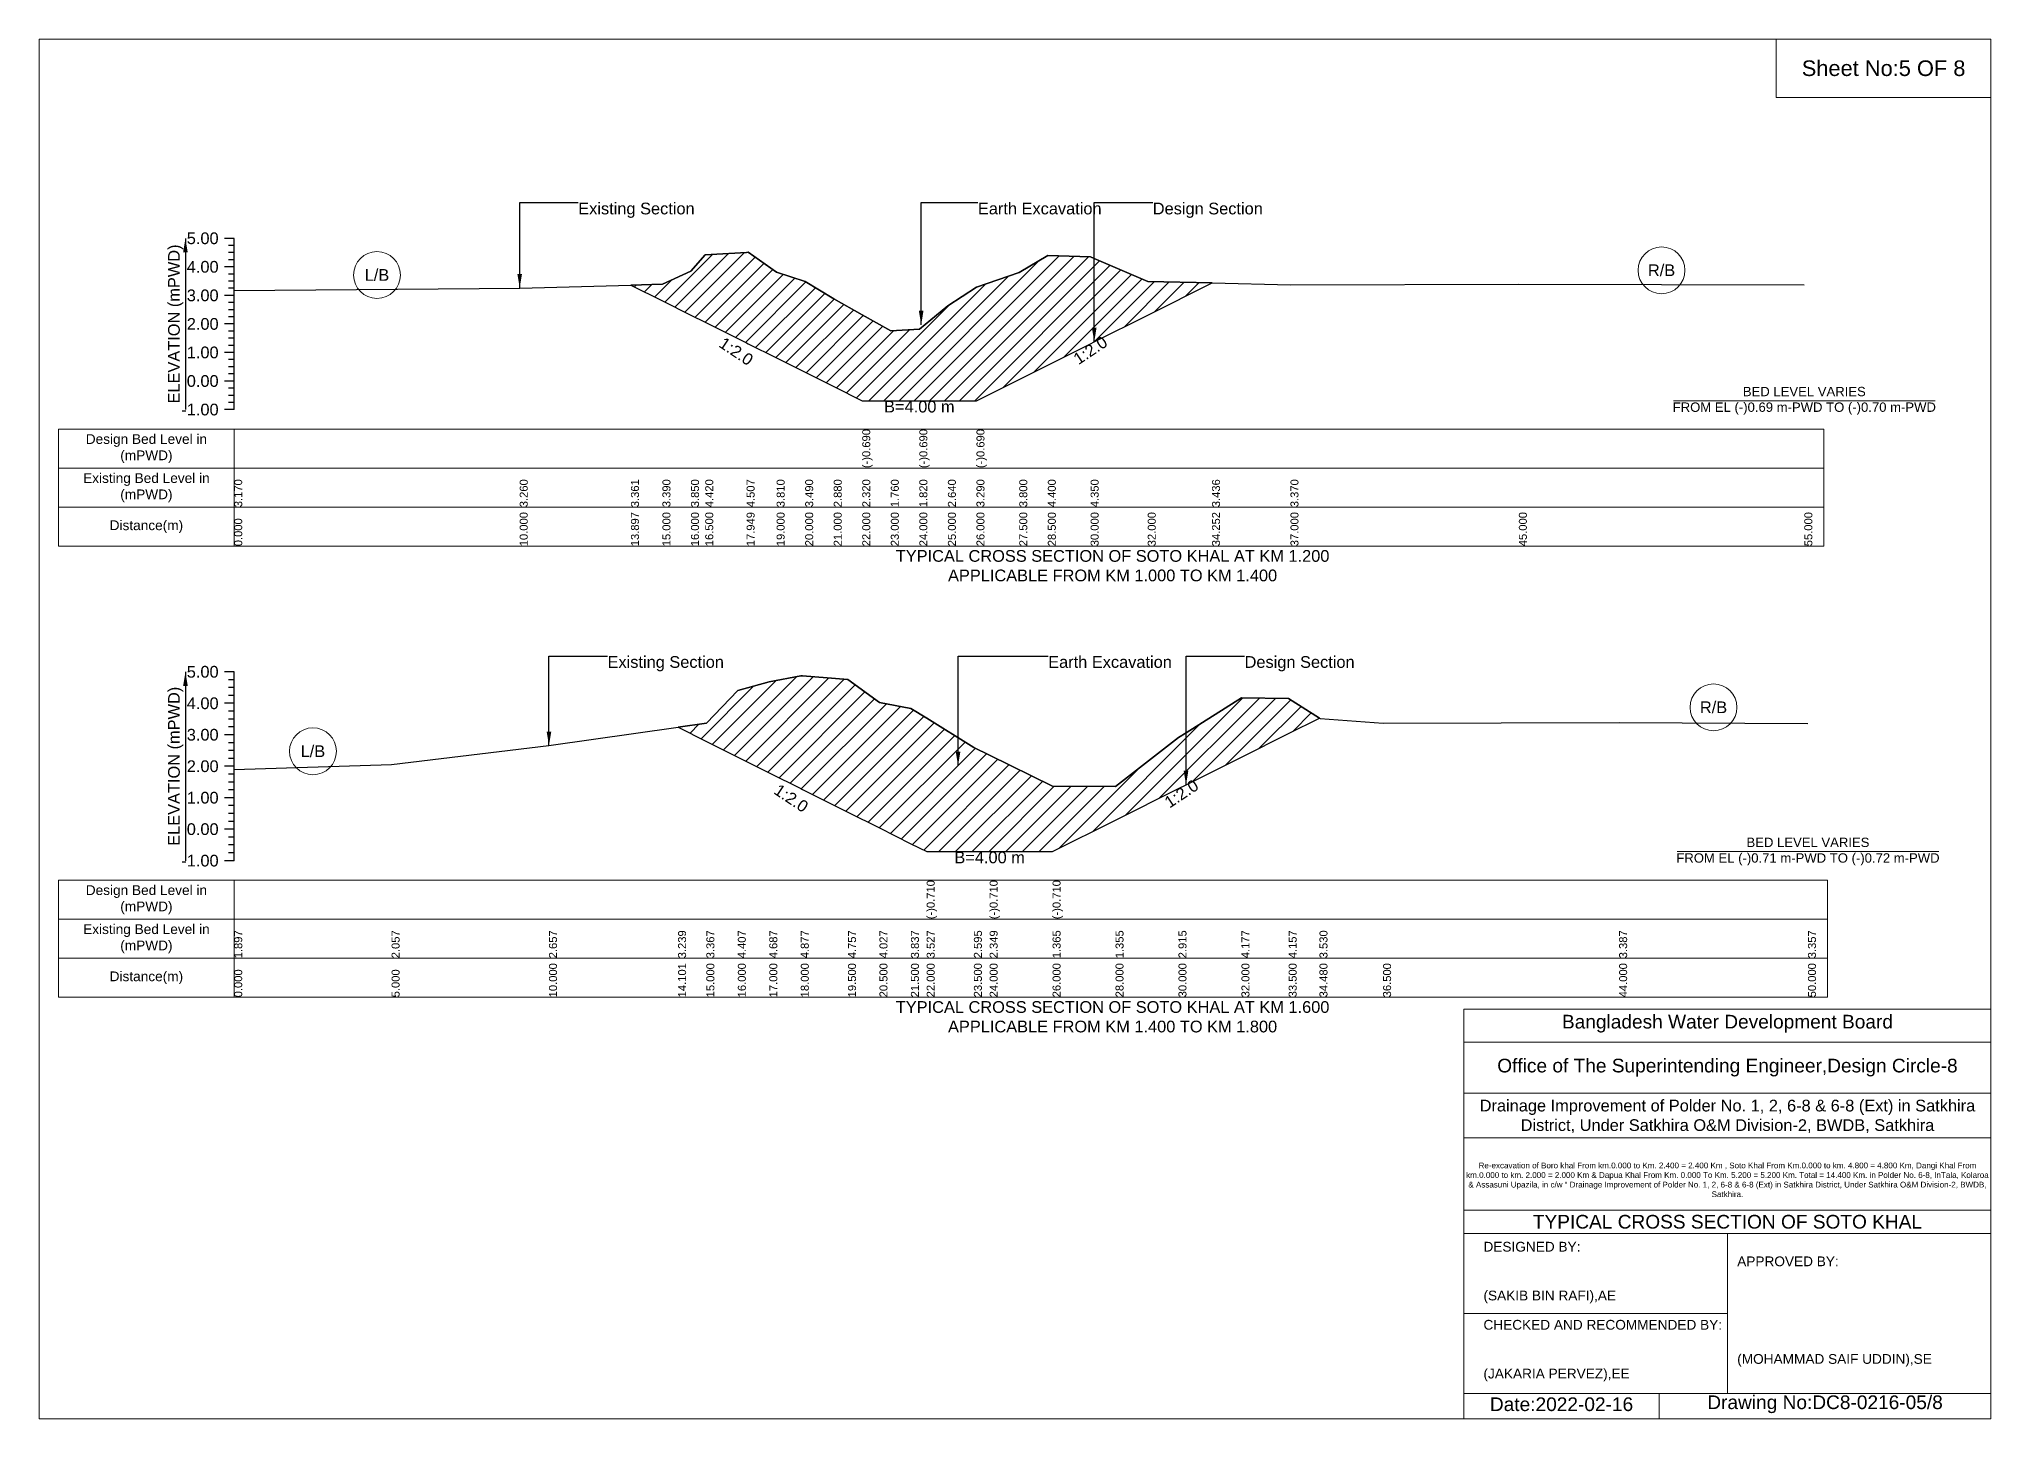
# Model space of a CAD drawing. Header units: inches. Extents: x 91000 to 408000, y -5656 to 0.
# Drawn here: x 140000 to 148000, y -5656 to 0 of the extents above; entities that cross this region are included whole.
import ezdxf

# ---------------------------------------------------------------- set-up
doc = ezdxf.new("R2010")
doc.units = ezdxf.units.IN
doc.header["$LTSCALE"] = 7
doc.header["$MEASUREMENT"] = 0
for name, color, linetype, lineweight in [('Cross section Data Border', 7, 'Continuous', 9), ('Cross Section Labels', 7, 'Continuous', 9), ('Existing_Bed_Level for Xsection', 7, 'Continuous', 25)]:
    doc.layers.add(name, color=color, linetype=linetype, lineweight=lineweight)
doc.styles.get("Standard").update_dxf_attribs({"font": 'arial.ttf'})
doc.dimstyles.get("Standard").update_dxf_attribs({"dimtxt": 45, "dimasz": 58, "dimexe": 0.18, "dimexo": 0.0625, "dimgap": 0.09, "dimtad": 0, "dimtih": 1, "dimtoh": 1, "dimdec": 4, "dimzin": 0, "dimdsep": 46, "dimtxsty": 'Standard', "dimcen": 0.09, "dimadec": 0, "dimazin": 0, "dimtfac": 1, "dimtdec": 4, "dimtofl": 0, "dimtmove": 0, "dimatfit": 3, "dimfxl": 1, "dimtolj": 1, "dimtzin": 0, "dimarcsym": 0})

msp = doc.modelspace()

# ---------------------------------------------------------------- hatches: boundary and pattern name
at = {"layer": 'Existing_Bed_Level for Xsection'}
h = msp.add_hatch(dxfattribs=at)
h.set_pattern_fill('ANSI31', color=256, scale=351, style=0)
h.paths.add_polyline_path([(142425.98859, -1008.6443), (142555, -1073.15), (142672, -1131.65), (142730.5, -1160.9), (142899.9943, -1245.64715), (142906, -1248.65), (143023, -1307.15), (143140, -1365.65), (143257, -1424.15), (143374, -1482.65), (143491, -1482.65), (143608, -1482.65), (143725, -1482.65), (143842, -1482.65), (144017.5, -1394.9), (144134.5, -1336.4), (144310, -1248.65), (144324.73664, -1241.28168), (144544, -1131.65), (144807.47328, -999.91336), (144544, -993.59), (144324.73664, -899.30676), (144310, -892.97), (144134.5, -887.12), (144017.5, -957.32), (143842, -1016.99), (143725, -1093.04), (143608, -1188.98), (143491, -1196), (143374, -1130.48), (143257, -1064.96), (143140, -993.59), (143023, -956.15), (142906, -874.25), (142899.9943, -874.61034), (142730.5, -884.78), (142672, -951.47), (142555, -1005.29)])
h = msp.add_hatch(dxfattribs=at)
h.set_pattern_fill('ANSI31', color=256, scale=387, style=0)
h.paths.add_polyline_path([(142619.06075, -2820.91537), (142735, -2878.885), (142864, -2943.385), (142993, -3007.885), (143122, -3072.385), (143128.53037, -3075.65019), (143315.5, -3169.135), (143444.5, -3233.635), (143573.5, -3298.135), (143638, -3330.385), (143831.5, -3330.385), (143896, -3330.385), (144154, -3330.385), (144412, -3201.385), (144670, -3072.385), (144700.94868, -3056.91066), (144928, -2943.385), (145121.5, -2846.635), (145247.89737, -2783.43632), (145121.5, -2702.542), (144928, -2699.962), (144700.94868, -2843.23138), (144670, -2862.76), (144412, -3064), (144154, -3062.71), (143896, -2935.774), (143831.5, -2904.04), (143638, -2783.8765), (143573.5, -2743.822), (143444.5, -2719.312), (143315.5, -2625.142), (143128.53037, -2610.18443), (143122, -2609.662), (142993, -2634.172), (142864, -2670.292), (142735, -2804.452)])

# ---------------------------------------------------------------- linework, layer by layer
at = {"layer": 'Cross section Data Border'}
for points in [[(140080, -1598.92), (147315, -1598.92), (147315, -2078.92), (140080, -2078.92)], [(140080, -3447.795), (147330, -3447.795), (147330, -3927.795), (140080, -3927.795)]]:
    msp.add_lwpolyline(points, close=True, dxfattribs=at)
for points in [[(140800, -1598.92), (140800, -2078.92)], [(140080, -1758.92), (147315, -1758.92)], [(140080, -1918.92), (147315, -1918.92)], [(140800, -3447.795), (140800, -3927.795)], [(140080, -3607.795), (147330, -3607.795)], [(140080, -3767.795), (147330, -3767.795)]]:
    msp.add_lwpolyline(points, dxfattribs=at)
at = {"layer": 'Cross Section Labels'}
for points in [[(140000, 0), (148000, 0), (148000, -5656), (140000, -5656)], [(147120, 0), (148000, 0), (148000, -240), (147120, -240)]]:
    msp.add_lwpolyline(points, close=True, dxfattribs=at)
for points in [[(146699.19427, -1482.65), (147770.80573, -1482.65)], [(146714.19427, -3330.385), (147785.80573, -3330.385)], [(145840, -5656), (145840, -3976), (148000, -3976)], [(145840, -4112), (148000, -4112)], [(145840, -4320), (148000, -4320)], [(145840, -4504), (148000, -4504)], [(145840, -4800), (148000, -4800)], [(145840, -4896), (148000, -4896)], [(146920, -4896), (146920, -5552)], [(145840, -5224), (146920, -5224)], [(145840, -5552), (148000, -5552)], [(146640, -5552), (146640, -5656)]]:
    msp.add_lwpolyline(points, dxfattribs=at)
for centre in [(141385, -967.265), (146650, -947.96), (146863, -2739.307), (141122.5, -2919.262)]:
    msp.add_circle(centre, 96, dxfattribs=at)
at = {"layer": 'Existing_Bed_Level for Xsection'}
for points in [[(140800, -816.92), (140760, -816.92)], [(140800, -846.17), (140776, -846.17)], [(140800, -875.42), (140776, -875.42)], [(140800, -1518.92), (140800, -1401.92), (140800, -1284.92), (140800, -1167.92), (140800, -1050.92), (140800, -933.92), (140800, -816.92)], [(140800, -1031.03), (141970, -1020.5), (142425.98859, -1008.6443), (142555, -1005.29), (142672, -951.47), (142730.5, -884.78), (142899.9943, -874.61034), (142906, -874.25), (143023, -956.15), (143140, -993.59), (143257, -1064.96), (143374, -1130.48), (143374, -1130.48), (143491, -1196), (143608, -1188.98), (143608, -1188.98), (143725, -1093.04), (143842, -1016.99), (143842, -1016.99), (144017.5, -957.32), (144134.5, -887.12), (144310, -892.97), (144324.73664, -899.30676), (144544, -993.59), (144807.47328, -999.91336), (145129, -1007.63), (146065, -1005.29), (147235, -1007.63)], [(140800, -933.92), (140760, -933.92)], [(140800, -904.67), (140776, -904.67)], [(140800, -963.17), (140776, -963.17)], [(140800, -992.42), (140776, -992.42)], [(140800, -1021.67), (140776, -1021.67)], [(140800, -1050.92), (140760, -1050.92)], [(140800, -1080.17), (140776, -1080.17)], [(140800, -1109.42), (140776, -1109.42)], [(140800, -1167.92), (140760, -1167.92)], [(140800, -1138.67), (140776, -1138.67)], [(140800, -1197.17), (140776, -1197.17)], [(140800, -1226.42), (140776, -1226.42)], [(140800, -1255.67), (140776, -1255.67)], [(140800, -1284.92), (140760, -1284.92)], [(140800, -1314.17), (140776, -1314.17)], [(140800, -1343.42), (140776, -1343.42)], [(140800, -1401.92), (140760, -1401.92)], [(140800, -1372.67), (140776, -1372.67)], [(140800, -1431.17), (140776, -1431.17)], [(140800, -1518.92), (140760, -1518.92)], [(140800, -1460.42), (140776, -1460.42)], [(140800, -1489.67), (140776, -1489.67)], [(140800, -2593.795), (140760, -2593.795)], [(140800, -2626.045), (140776, -2626.045)], [(140800, -3367.795), (140800, -3238.795), (140800, -3109.795), (140800, -2980.795), (140800, -2851.795), (140800, -2722.795), (140800, -2593.795)], [(140800, -2994.082), (141445, -2973.442), (142090, -2896.042), (142619.06075, -2820.91537), (142735, -2804.452), (142864, -2670.292), (142993, -2634.172), (143122, -2609.662), (143128.53037, -2610.18443), (143315.5, -2625.142), (143444.5, -2719.312), (143573.5, -2743.822), (143638, -2783.8765), (143638, -2783.8765), (143831.5, -2904.04), (143896, -2935.774), (143896, -2935.774), (144154, -3062.71), (144154, -3062.71), (144412, -3064), (144670, -2862.76), (144700.94868, -2843.23138), (144928, -2699.962), (145121.5, -2702.542), (145247.89737, -2783.43632), (145250.5, -2785.102), (145508.5, -2804.452), (146476, -2801.872), (147250, -2805.742)], [(140800, -2658.295), (140776, -2658.295)], [(140800, -2690.545), (140776, -2690.545)], [(140800, -2722.795), (140760, -2722.795)], [(140800, -2755.045), (140776, -2755.045)], [(140800, -2787.295), (140776, -2787.295)], [(140800, -2851.795), (140760, -2851.795)], [(140800, -2819.545), (140776, -2819.545)], [(140800, -2884.045), (140776, -2884.045)], [(140800, -2916.295), (140776, -2916.295)], [(140800, -2948.545), (140776, -2948.545)], [(140800, -2980.795), (140760, -2980.795)], [(140800, -3013.045), (140776, -3013.045)], [(140800, -3109.795), (140760, -3109.795)], [(140800, -3045.295), (140776, -3045.295)], [(140800, -3077.545), (140776, -3077.545)], [(140800, -3142.045), (140776, -3142.045)], [(140800, -3174.295), (140776, -3174.295)], [(140800, -3238.795), (140760, -3238.795)], [(140800, -3206.545), (140776, -3206.545)], [(140800, -3271.045), (140776, -3271.045)], [(140800, -3303.295), (140776, -3303.295)], [(140800, -3335.545), (140776, -3335.545)], [(140800, -3367.795), (140760, -3367.795)]]:
    msp.add_lwpolyline(points, dxfattribs=at)
for points in [[(142425.98859, -1008.6443), (142425.98859, -1008.6443), (142555, -1073.15), (142672, -1131.65), (142730.5, -1160.9), (142899.9943, -1245.64715), (142906, -1248.65), (143023, -1307.15), (143140, -1365.65), (143257, -1424.15), (143374, -1482.65), (143374, -1482.65), (143491, -1482.65), (143608, -1482.65), (143608, -1482.65), (143725, -1482.65), (143842, -1482.65), (143842, -1482.65), (144017.5, -1394.9), (144134.5, -1336.4), (144310, -1248.65), (144324.73664, -1241.28168), (144544, -1131.65), (144807.47328, -999.91336), (144544, -993.59), (144324.73664, -899.30676), (144310, -892.97), (144134.5, -887.12), (144017.5, -957.32), (143842, -1016.99), (143842, -1016.99), (143725, -1093.04), (143608, -1188.98), (143608, -1188.98), (143491, -1196), (143374, -1130.48), (143374, -1130.48), (143257, -1064.96), (143140, -993.59), (143023, -956.15), (142906, -874.25), (142899.9943, -874.61034), (142730.5, -884.78), (142672, -951.47), (142555, -1005.29), (142425.98859, -1008.6443)], [(142619.06075, -2820.91537), (142619.06075, -2820.91537), (142735, -2878.885), (142864, -2943.385), (142993, -3007.885), (143122, -3072.385), (143128.53037, -3075.65019), (143315.5, -3169.135), (143444.5, -3233.635), (143573.5, -3298.135), (143638, -3330.385), (143638, -3330.385), (143831.5, -3330.385), (143896, -3330.385), (143896, -3330.385), (144154, -3330.385), (144154, -3330.385), (144412, -3201.385), (144670, -3072.385), (144700.94868, -3056.91066), (144928, -2943.385), (145121.5, -2846.635), (145247.89737, -2783.43632), (145121.5, -2702.542), (144928, -2699.962), (144700.94868, -2843.23138), (144670, -2862.76), (144412, -3064), (144154, -3062.71), (144154, -3062.71), (143896, -2935.774), (143896, -2935.774), (143831.5, -2904.04), (143638, -2783.8765), (143638, -2783.8765), (143573.5, -2743.822), (143444.5, -2719.312), (143315.5, -2625.142), (143128.53037, -2610.18443), (143122, -2609.662), (142993, -2634.172), (142864, -2670.292), (142735, -2804.452), (142619.06075, -2820.91537)]]:
    msp.add_lwpolyline(points, close=True, dxfattribs=at)

# ---------------------------------------------------------------- texts
at = {"layer": 'Cross section Data Border', "char_height": 40, "width": 640, "attachment_point": 5}
for s, insert in [('Design Bed Level in (mPWD)', (140440, -1678.92)), ('Existing Bed Level in (mPWD)', (140440, -1838.92)), ('Distance(m)', (140440, -1998.92)), ('Design Bed Level in (mPWD)', (140440, -3527.795)), ('Existing Bed Level in (mPWD)', (140440, -3687.795)), ('Distance(m)', (140440, -3847.795))]:
    msp.add_mtext(s, dxfattribs=dict(at, insert=insert))
at = {"layer": 'Cross Section Labels'}
for s, insert, char_height, attachment_point in [('Sheet No:5 OF 8', (147560, -120), 64, 5), ('Existing Section', (142210, -670.67), 48, 1), ('Earth Excavation', (143848, -670.67), 48, 1), ('Design Section', (144564.73664, -670.67), 48, 1), ('L/B', (141385, -967.265), 48, 5), ('R/B', (146650, -947.96), 48, 5), ('BED LEVEL VARIES ^JFROM EL (-)0.69 m-PWD TO (-)0.70 m-PWD', (147235, -1482.65), 38.4, 5), ('B=4.00 m', (143608, -1482.65), 48, 2), ('TYPICAL CROSS SECTION OF SOTO KHAL AT KM 1.200^JAPPLICABLE FROM KM 1.000 TO KM 1.400', (144400, -2158.92), 48, 5), ('Existing Section', (142330, -2529.295), 48, 1), ('Earth Excavation', (144136, -2529.295), 48, 1), ('Design Section', (144940.94868, -2529.295), 48, 1), ('R/B', (146863, -2739.307), 48, 5), ('L/B', (141122.5, -2919.262), 48, 5), ('BED LEVEL VARIES ^JFROM EL (-)0.71 m-PWD TO (-)0.72 m-PWD', (147250, -3330.385), 38.4, 5), ('B=4.00 m', (143896, -3330.385), 48, 2), ('TYPICAL CROSS SECTION OF SOTO KHAL AT KM 1.600^JAPPLICABLE FROM KM 1.400 TO KM 1.800', (144400, -4007.795), 48, 5), ('Bangladesh Water Development Board', (146920, -4036), 56, 5), ('Office of The Superintending Engineer,Design Circle-8', (146920, -4216), 56, 5)]:
    msp.add_mtext(s, dxfattribs=dict(at, insert=insert, char_height=char_height, attachment_point=attachment_point))
at = {"layer": 'Cross Section Labels', "char_height": 48, "attachment_point": 2}
for insert, rotation in [((142870.7443, -1260.27215), 326.309932474), ((144295.48664, -1255.90668), 33.690067526), ((144668.69868, -3073.03566), 33.690067526), ((143096.28037, -3091.77519), 326.309932474)]:
    msp.add_mtext('1:2.0', dxfattribs=dict(at, insert=insert, rotation=rotation))
at = {"layer": 'Cross Section Labels'}
for s, insert, char_height, width, attachment_point in [('Drainage Improvement of Polder No. 1, 2, 6-8 & 6-8 (Ext) in Satkhira District, Under Satkhira O&M Division-2, BWDB, Satkhira', (146920, -4416), 48, 2240, 5), ('Re-excavation of Boro khal From km.0.000 to Km. 2.400 = 2.400 Km , Soto Khal From Km.0.000 to km. 4.800 = 4.800 Km, Dangi Khal From km.0.000 to km. 2.000 = 2.000 Km & Dapua Khal From Km. 0.000 To Km. 5.200 = 5.200 Km. Total = 14.400 Km. in Polder No. 6-8, InTala, Kolaroa & Assasuni Upazila, in c/w “ Drainage Improvement of Polder No. 1, 2, 6-8 & 6-8 (Ext) in Satkhira District, Under Satkhira O&M Division-2, BWDB, Satkhira.', (146920, -4676), 23.56497918, 2160, 5), ('TYPICAL CROSS SECTION OF SOTO KHAL', (146920, -4848), 56, 2240, 5), ('DESIGNED BY:^J^J^J(SAKIB BIN RAFI),AE', (145920, -5056), 40, 1120, 4), ('APPROVED BY:^J^J^J^J^J^J(MOHAMMAD SAIF UDDIN),SE', (146960, -5216), 40, 1120, 4), ('CHECKED AND RECOMMENDED BY:^J^J^J(JAKARIA PERVEZ),EE', (145920, -5376), 40, 1120, 4), ('Date:2022-02-16', (146240, -5596), 56, 1120, 5), ('Drawing No:DC8-0216-05/8', (147320, -5596), 56, 1760, 5)]:
    msp.add_mtext(s, dxfattribs=dict(at, insert=insert, char_height=char_height, width=width, attachment_point=attachment_point))
at = {"layer": 'Existing_Bed_Level for Xsection', "char_height": 48, "attachment_point": 6}
for s, insert in [('5.00', (140736, -816.92)), ('4.00', (140736, -933.92)), ('3.00', (140736, -1050.92)), ('2.00', (140736, -1167.92)), ('1.00', (140736, -1284.92)), ('0.00', (140736, -1401.92)), ('-1.00', (140736, -1518.92)), ('5.00', (140736, -2593.795)), ('4.00', (140736, -2722.795)), ('3.00', (140736, -2851.795)), ('2.00', (140736, -2980.795)), ('1.00', (140736, -3109.795)), ('0.00', (140736, -3238.795)), ('-1.00', (140736, -3367.795))]:
    msp.add_mtext(s, dxfattribs=dict(at, insert=insert))
at = {"layer": 'Existing_Bed_Level for Xsection', "rotation": 90}
for s, insert, char_height, attachment_point in [('ELEVATION (mPWD)', (140560, -1167.92), 48, 5), ('(-)0.690', (143374, -1758.92), 32.8, 1), ('(-)0.690', (143608, -1758.92), 32.8, 1), ('(-)0.690', (143842, -1758.92), 32.8, 1), ('3.170', (140800, -1918.92), 32.8, 1), ('3.260', (141970, -1918.92), 32.8, 1), ('3.361', (142425.98859, -1918.92), 32.8, 1), ('3.390', (142555, -1918.92), 32.8, 1), ('3.850', (142672, -1918.92), 32.8, 1), ('4.420', (142730.5, -1918.92), 32.8, 1), ('4.507', (142899.9943, -1918.92), 32.8, 1), ('3.810', (143023, -1918.92), 32.8, 1), ('3.490', (143140, -1918.92), 32.8, 1), ('2.880', (143257, -1918.92), 32.8, 1), ('2.320', (143374, -1918.92), 32.8, 1), ('1.760', (143491, -1918.92), 32.8, 1), ('1.820', (143608, -1918.92), 32.8, 1), ('2.640', (143725, -1918.92), 32.8, 1), ('3.290', (143842, -1918.92), 32.8, 1), ('3.800', (144017.5, -1918.92), 32.8, 1), ('4.400', (144134.5, -1918.92), 32.8, 1), ('4.350', (144310, -1918.92), 32.8, 1), ('3.436', (144807.47328, -1918.92), 32.8, 1), ('3.370', (145129, -1918.92), 32.8, 1), ('0.000', (140800, -2078.92), 32.8, 1), ('10.000', (141970, -2078.92), 32.8, 1), ('13.897', (142425.98859, -2078.92), 32.8, 1), ('15.000', (142555, -2078.92), 32.8, 1), ('16.000', (142672, -2078.92), 32.8, 1), ('16.500', (142730.5, -2078.92), 32.8, 1), ('17.949', (142899.9943, -2078.92), 32.8, 1), ('19.000', (143023, -2078.92), 32.8, 1), ('20.000', (143140, -2078.92), 32.8, 1), ('21.000', (143257, -2078.92), 32.8, 1), ('22.000', (143374, -2078.92), 32.8, 1), ('23.000', (143491, -2078.92), 32.8, 1), ('24.000', (143608, -2078.92), 32.8, 1), ('25.000', (143725, -2078.92), 32.8, 1), ('26.000', (143842, -2078.92), 32.8, 1), ('27.500', (144017.5, -2078.92), 32.8, 1), ('28.500', (144134.5, -2078.92), 32.8, 1), ('30.000', (144310, -2078.92), 32.8, 1), ('32.000', (144544, -2078.92), 32.8, 1), ('34.252', (144807.47328, -2078.92), 32.8, 1), ('37.000', (145129, -2078.92), 32.8, 1), ('45.000', (146065, -2078.92), 32.8, 1), ('55.000', (147235, -2078.92), 32.8, 1), ('ELEVATION (mPWD)', (140560, -2980.795), 48, 5), ('(-)0.710', (143638, -3607.795), 32.8, 1), ('(-)0.710', (143896, -3607.795), 32.8, 1), ('(-)0.710', (144154, -3607.795), 32.8, 1), ('1.897', (140800, -3767.795), 32.8, 1), ('2.057', (141445, -3767.795), 32.8, 1), ('2.657', (142090, -3767.795), 32.8, 1), ('3.239', (142619.06075, -3767.795), 32.8, 1), ('3.367', (142735, -3767.795), 32.8, 1), ('4.407', (142864, -3767.795), 32.8, 1), ('4.687', (142993, -3767.795), 32.8, 1), ('4.877', (143122, -3767.795), 32.8, 1), ('4.757', (143315.5, -3767.795), 32.8, 1), ('4.027', (143444.5, -3767.795), 32.8, 1), ('3.837', (143573.5, -3767.795), 32.8, 1), ('3.527', (143638, -3767.795), 32.8, 1), ('2.595', (143831.5, -3767.795), 32.8, 1), ('2.349', (143896, -3767.795), 32.8, 1), ('1.365', (144154, -3767.795), 32.8, 1), ('1.355', (144412, -3767.795), 32.8, 1), ('2.915', (144670, -3767.795), 32.8, 1), ('4.177', (144928, -3767.795), 32.8, 1), ('4.157', (145121.5, -3767.795), 32.8, 1), ('3.530', (145247.89737, -3767.795), 32.8, 1), ('3.387', (146476, -3767.795), 32.8, 1), ('3.357', (147250, -3767.795), 32.8, 1), ('0.000', (140800, -3927.795), 32.8, 1), ('5.000', (141445, -3927.795), 32.8, 1), ('10.000', (142090, -3927.795), 32.8, 1), ('14.101', (142619.06075, -3927.795), 32.8, 1), ('15.000', (142735, -3927.795), 32.8, 1), ('16.000', (142864, -3927.795), 32.8, 1), ('17.000', (142993, -3927.795), 32.8, 1), ('18.000', (143122, -3927.795), 32.8, 1), ('19.500', (143315.5, -3927.795), 32.8, 1), ('20.500', (143444.5, -3927.795), 32.8, 1), ('21.500', (143573.5, -3927.795), 32.8, 1), ('22.000', (143638, -3927.795), 32.8, 1), ('23.500', (143831.5, -3927.795), 32.8, 1), ('24.000', (143896, -3927.795), 32.8, 1), ('26.000', (144154, -3927.795), 32.8, 1), ('28.000', (144412, -3927.795), 32.8, 1), ('30.000', (144670, -3927.795), 32.8, 1), ('32.000', (144928, -3927.795), 32.8, 1), ('33.500', (145121.5, -3927.795), 32.8, 1), ('34.480', (145247.89737, -3927.795), 32.8, 1), ('36.500', (145508.5, -3927.795), 32.8, 1), ('44.000', (146476, -3927.795), 32.8, 1), ('50.000', (147250, -3927.795), 32.8, 1)]:
    msp.add_mtext(s, dxfattribs=dict(at, insert=insert, char_height=char_height, attachment_point=attachment_point))

# ---------------------------------------------------------------- leaders
at = {"layer": 'Cross Section Labels', "annotation_type": 0, "has_hookline": 1, "hookline_direction": 0}
for points, text_width in [([(141970, -1020.5), (141970, -670.67), (142209.91, -670.67)], 467.16508), ([(143615.47994, -1171.5708), (143615.47994, -670.67), (143847.91, -670.67)], 496.99318), ([(144324.73664, -1241.28168), (144324.73664, -670.67), (144564.64664, -670.67)], 441.23329), ([(142090, -2896.042), (142090, -2529.295), (142329.91, -2529.295)], 467.16508), ([(143766.68146, -2978.79034), (143766.68146, -2529.295), (144135.91, -2529.295)], 496.99318), ([(144700.94868, -3056.91066), (144700.94868, -2529.295), (144940.85868, -2529.295)], 441.23329)]:
    msp.add_leader(points, dimstyle='Standard', override={"dimasz": 57.6}, dxfattribs=dict(at, text_width=text_width))
at = {"layer": 'Existing_Bed_Level for Xsection'}
for points in [[(140600, -816.92), (140600, -1518.92)], [(140600, -2593.795), (140600, -3367.795)]]:
    msp.add_leader(points, dimstyle='Standard', override={"dimasz": 57.6}, dxfattribs=at)

doc.saveas('drawing.dxf')
